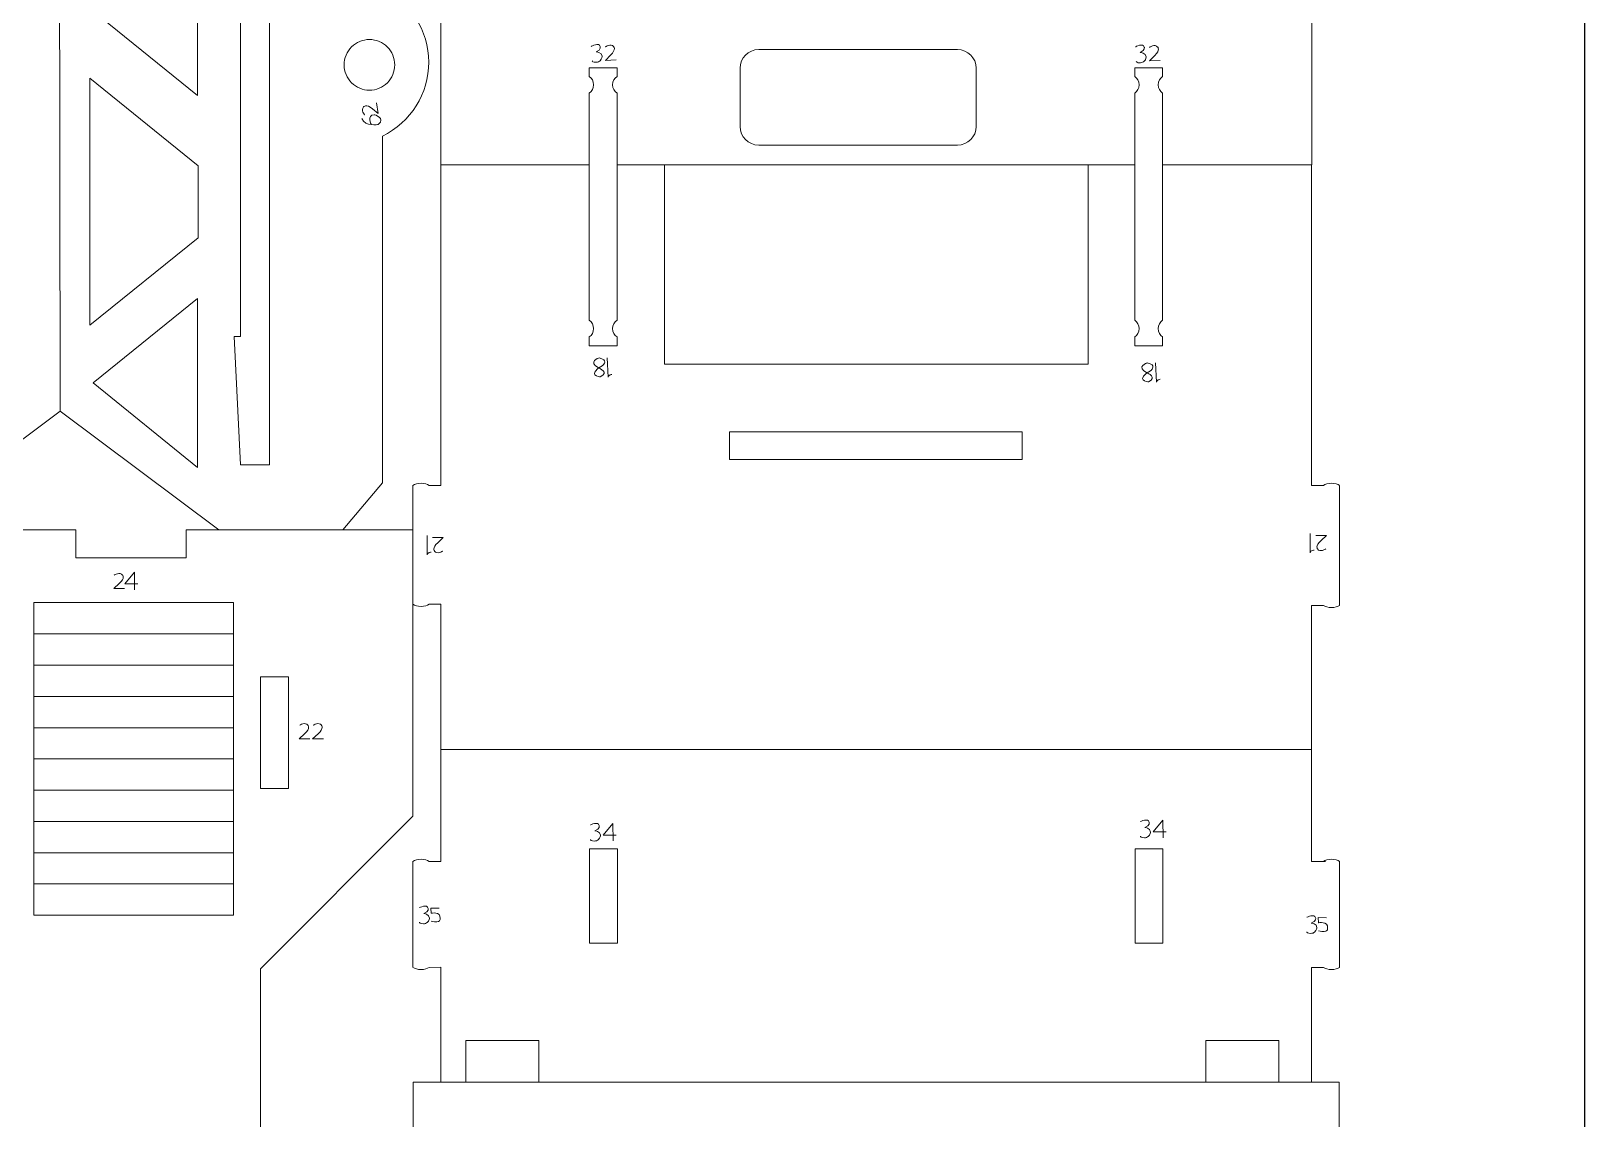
# Model space of a CAD drawing. Header units: centimetres. Extents: x -25 to 25, y -32.5 to 32.5.
# Drawn here: x 8.26 to 25, y -15.65 to -3.94 of the extents above; entities that cross this region are included whole.
import ezdxf

# ---------------------------------------------------------------- set-up
doc = ezdxf.new("R2010")
doc.units = ezdxf.units.CM
doc.header["$MEASUREMENT"] = 0
doc.layers.add('Capa 1', color=7, linetype='Continuous')

msp = doc.modelspace()

# ---------------------------------------------------------------- linework, layer by layer
at = {"layer": 'Capa 1', "color": 254}
msp.add_lwpolyline([(-25, -32.5), (25, -32.5), (25, 32.5), (-25, 32.5), (-25, -32.5)], close=True, dxfattribs=at)
at = {"layer": 'Capa 1', "color": 250, "lineweight": 20}
for points, knots in [([(8.57576, -8.03201), (8.57576, -8.03201), (6.86576, -9.30915), (6.86576, -9.30915), (6.86576, -9.30915), (6.86576, -9.30915), (5.52988, -9.30915), (5.52988, -9.30915), (5.52988, -9.30915), (5.52988, -9.30915), (5.10465, -8.80349), (5.10465, -8.80349), (5.10465, -8.80349), (5.10465, -8.80349), (5.10465, -5.0696), (5.10465, -5.0696), (5.10465, -5.0696), (4.79889, -4.92232), (4.60492, -4.61257), (4.60584, -4.27324), (4.60584, -4.27324), (4.60677, -3.93389), (4.7981, -3.62735), (5.10465, -3.48177), (5.10465, -3.48177), (5.10465, -3.48177), (5.10465, 5.73715), (5.10465, 5.73715), (5.10465, 5.73715), (5.10465, 5.73715), (3.83049, 5.73715), (3.83049, 5.73715), (3.83049, 5.73715), (3.74758, 5.73719), (3.66851, 5.77203), (3.61251, 5.83317), (3.61251, 5.83317), (3.55653, 5.89436), (3.52877, 5.97577), (3.53604, 6.05836), (3.53604, 6.05836), (3.53604, 6.05836), (3.53604, 6.55398), (3.53604, 6.55398), (3.53604, 6.55398), (3.53604, 6.55398), (4.01915, 6.64479), (4.01915, 6.64479), (4.01915, 6.64479), (4.01915, 6.64479), (3.5252, 9.27346), (3.5252, 9.27346), (3.5252, 9.27346), (3.5252, 9.27346), (3.5252, 13.61561), (3.5252, 13.61561), (3.5252, 13.61561), (3.51887, 13.7054), (3.54882, 13.79393), (3.60829, 13.86149), (3.60829, 13.86149), (3.66775, 13.92903), (3.75134, 13.9699), (3.8412, 13.97497), (3.8412, 13.97497), (3.8412, 13.97497), (6.84714, 13.97497), (6.84714, 13.97497), (6.84714, 13.97497), (6.84714, 13.97497), (8.60511, 12.7246), (8.60511, 12.7246)], [0, 0, 0, 0, 0.05263158, 0.05263158, 0.05263158, 0.05263158, 0.10526316, 0.10526316, 0.10526316, 0.10526316, 0.15789474, 0.15789474, 0.15789474, 0.15789474, 0.21052632, 0.21052632, 0.21052632, 0.21052632, 0.26315789, 0.26315789, 0.26315789, 0.26315789, 0.31578947, 0.31578947, 0.31578947, 0.31578947, 0.36842105, 0.36842105, 0.36842105, 0.36842105, 0.42105263, 0.42105263, 0.42105263, 0.42105263, 0.47368421, 0.47368421, 0.47368421, 0.47368421, 0.52631579, 0.52631579, 0.52631579, 0.52631579, 0.57894737, 0.57894737, 0.57894737, 0.57894737, 0.63157895, 0.63157895, 0.63157895, 0.63157895, 0.68421053, 0.68421053, 0.68421053, 0.68421053, 0.73684211, 0.73684211, 0.73684211, 0.73684211, 0.78947368, 0.78947368, 0.78947368, 0.78947368, 0.84210526, 0.84210526, 0.84210526, 0.84210526, 0.89473684, 0.89473684, 0.89473684, 0.89473684, 1, 1, 1, 1]), ([(13.32103, 5.73715), (13.40394, 5.73719), (13.48301, 5.77203), (13.53901, 5.83317), (13.53901, 5.83317), (13.59499, 5.89436), (13.62275, 5.97577), (13.61548, 6.05836), (13.61548, 6.05836), (13.61548, 6.05836), (13.61548, 6.55398), (13.61548, 6.55398), (13.61548, 6.55398), (13.61548, 6.55398), (13.13237, 6.64479), (13.13237, 6.64479), (13.13237, 6.64479), (13.13237, 6.64479), (13.62632, 9.27346), (13.62632, 9.27346), (13.62632, 9.27346), (13.62632, 9.27346), (13.62632, 13.61561), (13.62632, 13.61561), (13.62632, 13.61561), (13.63265, 13.7054), (13.6027, 13.79393), (13.54323, 13.86149), (13.54323, 13.86149), (13.48377, 13.92903), (13.40018, 13.9699), (13.31032, 13.97497), (13.31032, 13.97497), (13.31032, 13.97497), (10.30438, 13.97497), (10.30438, 13.97497), (10.30438, 13.97497), (10.30438, 13.97497), (8.54641, 12.7246), (8.54641, 12.7246), (8.54641, 12.7246), (8.54641, 12.7246), (8.57576, -8.03201), (8.57576, -8.03201), (8.57576, -8.03201), (8.57576, -8.03201), (10.28576, -9.30915), (10.28576, -9.30915), (10.28576, -9.30915), (10.28576, -9.30915), (11.62164, -9.30915), (11.62164, -9.30915), (11.62164, -9.30915), (11.62164, -9.30915), (12.04687, -8.80349), (12.04687, -8.80349), (12.04687, -8.80349), (12.04687, -8.80349), (12.04687, -5.0696), (12.04687, -5.0696), (12.04687, -5.0696), (12.35263, -4.92232), (12.5466, -4.61257), (12.54568, -4.27324), (12.54568, -4.27324), (12.54475, -3.93389), (12.35342, -3.62735), (12.04687, -3.48177), (12.04687, -3.48177), (12.04687, -3.48177), (12.04687, 5.73715), (12.04687, 5.73715), (12.04687, 5.73715), (12.04687, 5.73715), (13.32103, 5.73715), (13.32103, 5.73715)], [0, 0, 0, 0, 0.05, 0.05, 0.05, 0.05, 0.1, 0.1, 0.1, 0.1, 0.15, 0.15, 0.15, 0.15, 0.2, 0.2, 0.2, 0.2, 0.25, 0.25, 0.25, 0.25, 0.3, 0.3, 0.3, 0.3, 0.35, 0.35, 0.35, 0.35, 0.4, 0.4, 0.4, 0.4, 0.45, 0.45, 0.45, 0.45, 0.5, 0.5, 0.5, 0.5, 0.55, 0.55, 0.55, 0.55, 0.6, 0.6, 0.6, 0.6, 0.65, 0.65, 0.65, 0.65, 0.7, 0.7, 0.7, 0.7, 0.75, 0.75, 0.75, 0.75, 0.8, 0.8, 0.8, 0.8, 0.85, 0.85, 0.85, 0.85, 0.9, 0.9, 0.9, 0.9, 1, 1, 1, 1]), ([(10.82955, -8.60926), (10.82955, -8.60926), (10.51819, -8.60926), (10.51819, -8.60926), (10.51819, -8.60926), (10.51819, -8.60926), (10.44899, -7.22588), (10.44899, -7.22588), (10.44899, -7.22588), (10.44899, -7.22588), (10.51819, -7.22588), (10.51819, -7.22588), (10.51819, -7.22588), (10.51819, -7.22588), (10.51819, 1.54598), (10.51819, 1.54598), (10.51819, 1.54598), (10.51819, 1.54598), (10.43882, 2.29325), (10.43882, 2.29325), (10.43882, 2.29325), (10.43882, 2.29325), (10.51819, 3.19522), (10.51819, 3.19522), (10.51819, 3.19522), (10.51819, 3.19522), (10.51819, 13.39281), (10.51819, 13.39281), (10.51819, 13.39281), (10.51819, 13.39281), (10.82955, 13.39281), (10.82955, 13.39281), (10.82955, 13.39281), (10.82955, 13.39281), (10.82751, 3.16855), (10.82751, 3.16855), (10.82751, 3.16855), (10.82751, 3.16855), (10.90238, 2.29325), (10.90238, 2.29325), (10.90238, 2.29325), (10.90238, 2.29325), (10.82749, 1.53254), (10.82749, 1.53254), (10.82749, 1.53254), (10.82749, 1.53254), (10.82955, -8.60926), (10.82955, -8.60926)], [0, 0, 0, 0, 0.07692308, 0.07692308, 0.07692308, 0.07692308, 0.15384615, 0.15384615, 0.15384615, 0.15384615, 0.23076923, 0.23076923, 0.23076923, 0.23076923, 0.30769231, 0.30769231, 0.30769231, 0.30769231, 0.38461538, 0.38461538, 0.38461538, 0.38461538, 0.46153846, 0.46153846, 0.46153846, 0.46153846, 0.53846154, 0.53846154, 0.53846154, 0.53846154, 0.61538462, 0.61538462, 0.61538462, 0.61538462, 0.69230769, 0.69230769, 0.69230769, 0.69230769, 0.76923077, 0.76923077, 0.76923077, 0.76923077, 0.84615385, 0.84615385, 0.84615385, 0.84615385, 1, 1, 1, 1]), ([(10.05534, -4.63431), (10.05534, -4.63431), (8.93106, -3.72421), (8.93106, -3.72421), (8.93106, -3.72421), (8.93106, -3.72421), (10.05534, -2.81409), (10.05534, -2.81409), (10.05534, -2.81409), (10.05534, -2.81409), (10.05534, -4.63431), (10.05534, -4.63431)], [0, 0, 0, 0, 0.25, 0.25, 0.25, 0.25, 0.5, 0.5, 0.5, 0.5, 1, 1, 1, 1]), ([(12.88943, -3.84869), (12.88943, -3.84869), (12.67579, -3.84869), (12.67579, -3.84869), (12.67579, -3.84869), (12.67579, -3.84869), (12.67706, -5.38032), (12.67706, -5.38032)], [0, 0, 0, 0, 0.33333333, 0.33333333, 0.33333333, 0.33333333, 1, 1, 1, 1]), ([(22.05967, -5.38032), (22.05967, -5.38032), (22.05967, -3.84869), (22.05967, -3.84869), (22.05967, -3.84869), (22.05967, -3.84869), (21.78714, -3.84869), (21.78714, -3.84869)], [0, 0, 0, 0, 0.33333333, 0.33333333, 0.33333333, 0.33333333, 1, 1, 1, 1]), ([(12.18026, -4.30313), (12.1803, -4.37541), (12.15165, -4.44477), (12.10056, -4.4959), (12.10056, -4.4959), (12.04951, -4.54704), (11.97987, -4.5758), (11.90759, -4.57584), (11.90759, -4.57584), (11.8353, -4.57589), (11.76595, -4.54721), (11.71482, -4.49615), (11.71482, -4.49615), (11.66368, -4.44506), (11.63491, -4.37541), (11.63486, -4.30313), (11.63486, -4.30313), (11.63482, -4.23086), (11.66346, -4.1615), (11.71456, -4.11037), (11.71456, -4.11037), (11.76565, -4.05924), (11.8353, -4.03047), (11.90759, -4.03043), (11.90759, -4.03043), (11.97987, -4.03039), (12.04918, -4.05907), (12.1003, -4.11012), (12.1003, -4.11012), (12.15149, -4.16121), (12.18022, -4.23086), (12.18026, -4.30313)], [0, 0, 0, 0, 0.11111111, 0.11111111, 0.11111111, 0.11111111, 0.22222222, 0.22222222, 0.22222222, 0.22222222, 0.33333333, 0.33333333, 0.33333333, 0.33333333, 0.44444444, 0.44444444, 0.44444444, 0.44444444, 0.55555556, 0.55555556, 0.55555556, 0.55555556, 0.66666667, 0.66666667, 0.66666667, 0.66666667, 0.77777778, 0.77777778, 0.77777778, 0.77777778, 1, 1, 1, 1]), ([(18.44287, -4.96606), (18.44287, -4.96606), (18.44287, -4.33905), (18.44287, -4.33905), (18.44287, -4.33905), (18.44245, -4.22841), (18.35304, -4.13887), (18.24239, -4.13862), (18.24239, -4.13862), (18.24239, -4.13862), (16.10034, -4.13862), (16.10034, -4.13862), (16.10034, -4.13862), (15.9897, -4.139), (15.90012, -4.22841), (15.89987, -4.33905), (15.89987, -4.33905), (15.89987, -4.33905), (15.89987, -4.96606), (15.89987, -4.96606), (15.89987, -4.96606), (15.90029, -5.0767), (15.9897, -5.16624), (16.10034, -5.16649), (16.10034, -5.16649), (16.10034, -5.16649), (18.24239, -5.16649), (18.24239, -5.16649), (18.24239, -5.16649), (18.35304, -5.16611), (18.44261, -5.0767), (18.44287, -4.96606)], [0, 0, 0, 0, 0.11111111, 0.11111111, 0.11111111, 0.11111111, 0.22222222, 0.22222222, 0.22222222, 0.22222222, 0.33333333, 0.33333333, 0.33333333, 0.33333333, 0.44444444, 0.44444444, 0.44444444, 0.44444444, 0.55555556, 0.55555556, 0.55555556, 0.55555556, 0.66666667, 0.66666667, 0.66666667, 0.66666667, 0.77777778, 0.77777778, 0.77777778, 0.77777778, 1, 1, 1, 1]), ([(14.57489, -4.42795), (14.57489, -4.42795), (14.575, -4.3336), (14.575, -4.3336), (14.575, -4.3336), (14.575, -4.3336), (14.27481, -4.3336), (14.27481, -4.3336), (14.27481, -4.3336), (14.27481, -4.3336), (14.27481, -4.42797), (14.27481, -4.42797)], [0, 0, 0, 0, 0.25, 0.25, 0.25, 0.25, 0.5, 0.5, 0.5, 0.5, 1, 1, 1, 1]), ([(20.45105, -4.42795), (20.45105, -4.42795), (20.45116, -4.3336), (20.45116, -4.3336), (20.45116, -4.3336), (20.45116, -4.3336), (20.15097, -4.3336), (20.15097, -4.3336), (20.15097, -4.3336), (20.15097, -4.3336), (20.15097, -4.42797), (20.15097, -4.42797)], [0, 0, 0, 0, 0.25, 0.25, 0.25, 0.25, 0.5, 0.5, 0.5, 0.5, 1, 1, 1, 1]), ([(8.89751, -7.10615), (8.89751, -7.10615), (8.89751, -4.44544), (8.89751, -4.44544), (8.89751, -4.44544), (8.89751, -4.44544), (10.06128, -5.38817), (10.06128, -5.38817), (10.06128, -5.38817), (10.06128, -5.38817), (10.06128, -6.16343), (10.06128, -6.16343), (10.06128, -6.16343), (10.06128, -6.16343), (8.89751, -7.10615), (8.89751, -7.10615)], [0, 0, 0, 0, 0.2, 0.2, 0.2, 0.2, 0.4, 0.4, 0.4, 0.4, 0.6, 0.6, 0.6, 0.6, 1, 1, 1, 1]), ([(14.27481, -4.60772), (14.30339, -4.58873), (14.32233, -4.55558), (14.32233, -4.51784), (14.32233, -4.51784), (14.32233, -4.48011), (14.30339, -4.44694), (14.27481, -4.42797)], [0, 0, 0, 0, 0.33333333, 0.33333333, 0.33333333, 0.33333333, 1, 1, 1, 1]), ([(14.57489, -4.60772), (14.54631, -4.58873), (14.52737, -4.55558), (14.52737, -4.51784), (14.52737, -4.51784), (14.52737, -4.48011), (14.54631, -4.44694), (14.57489, -4.42797)], [0, 0, 0, 0, 0.33333333, 0.33333333, 0.33333333, 0.33333333, 1, 1, 1, 1]), ([(20.15097, -4.60772), (20.17955, -4.58873), (20.19849, -4.55558), (20.19849, -4.51784), (20.19849, -4.51784), (20.19849, -4.48011), (20.17955, -4.44694), (20.15097, -4.42797)], [0, 0, 0, 0, 0.33333333, 0.33333333, 0.33333333, 0.33333333, 1, 1, 1, 1]), ([(20.45105, -4.60772), (20.42247, -4.58873), (20.40353, -4.55558), (20.40353, -4.51784), (20.40353, -4.51784), (20.40353, -4.48011), (20.42247, -4.44694), (20.45105, -4.42797)], [0, 0, 0, 0, 0.33333333, 0.33333333, 0.33333333, 0.33333333, 1, 1, 1, 1]), ([(12.55029, -8.83104), (12.55029, -8.83104), (12.67706, -8.83104), (12.67706, -8.83104), (12.67706, -8.83104), (12.67706, -8.83104), (12.67706, -5.38032), (12.67706, -5.38032), (12.67706, -5.38032), (12.67706, -5.38032), (14.27481, -5.38032), (14.27481, -5.38032), (14.27481, -5.38032), (14.27481, -5.38032), (14.27481, -7.05241), (14.27481, -7.05241)], [0, 0, 0, 0, 0.2, 0.2, 0.2, 0.2, 0.4, 0.4, 0.4, 0.4, 0.6, 0.6, 0.6, 0.6, 1, 1, 1, 1]), ([(14.57487, -7.05241), (14.57487, -7.05241), (14.575, -5.38032), (14.575, -5.38032), (14.575, -5.38032), (14.575, -5.38032), (15.0852, -5.38032), (15.0852, -5.38032), (15.0852, -5.38032), (15.0852, -5.38032), (15.0852, -7.52522), (15.0852, -7.52522), (15.0852, -7.52522), (15.0852, -7.52522), (19.65002, -7.52522), (19.65002, -7.52522), (19.65002, -7.52522), (19.65002, -7.52522), (19.65002, -5.38032), (19.65002, -5.38032), (19.65002, -5.38032), (19.65002, -5.38032), (20.15101, -5.38032), (20.15101, -5.38032), (20.15101, -5.38032), (20.15101, -5.38032), (20.15097, -7.05241), (20.15097, -7.05241)], [0, 0, 0, 0, 0.125, 0.125, 0.125, 0.125, 0.25, 0.25, 0.25, 0.25, 0.375, 0.375, 0.375, 0.375, 0.5, 0.5, 0.5, 0.5, 0.625, 0.625, 0.625, 0.625, 0.75, 0.75, 0.75, 0.75, 1, 1, 1, 1]), ([(20.45103, -7.05241), (20.45103, -7.05241), (20.45116, -5.38032), (20.45116, -5.38032), (20.45116, -5.38032), (20.45116, -5.38032), (22.05645, -5.38032), (22.05645, -5.38032), (22.05645, -5.38032), (22.05645, -5.38032), (22.05645, -8.83104), (22.05645, -8.83104), (22.05645, -8.83104), (22.05645, -8.83104), (22.18309, -8.83104), (22.18309, -8.83104)], [0, 0, 0, 0, 0.2, 0.2, 0.2, 0.2, 0.4, 0.4, 0.4, 0.4, 0.6, 0.6, 0.6, 0.6, 1, 1, 1, 1]), ([(10.05534, -8.63695), (10.05534, -8.63695), (8.93106, -7.72683), (8.93106, -7.72683), (8.93106, -7.72683), (8.93106, -7.72683), (10.05534, -6.81669), (10.05534, -6.81669), (10.05534, -6.81669), (10.05534, -6.81669), (10.05534, -8.63695), (10.05534, -8.63695)], [0, 0, 0, 0, 0.25, 0.25, 0.25, 0.25, 0.5, 0.5, 0.5, 0.5, 1, 1, 1, 1]), ([(14.27481, -7.0524), (14.30339, -7.07139), (14.32233, -7.10454), (14.32233, -7.14228), (14.32233, -7.14228), (14.32233, -7.18001), (14.30339, -7.21318), (14.27481, -7.23215)], [0, 0, 0, 0, 0.33333333, 0.33333333, 0.33333333, 0.33333333, 1, 1, 1, 1]), ([(14.57489, -7.0524), (14.54631, -7.07139), (14.52737, -7.10454), (14.52737, -7.14228), (14.52737, -7.14228), (14.52737, -7.18001), (14.54631, -7.21318), (14.57489, -7.23215)], [0, 0, 0, 0, 0.33333333, 0.33333333, 0.33333333, 0.33333333, 1, 1, 1, 1]), ([(20.15097, -7.05242), (20.17955, -7.07141), (20.19849, -7.10456), (20.19849, -7.1423), (20.19849, -7.1423), (20.19849, -7.18003), (20.17955, -7.2132), (20.15097, -7.23217)], [0, 0, 0, 0, 0.33333333, 0.33333333, 0.33333333, 0.33333333, 1, 1, 1, 1]), ([(20.45105, -7.05242), (20.42247, -7.07141), (20.40353, -7.10456), (20.40353, -7.1423), (20.40353, -7.1423), (20.40353, -7.18003), (20.42247, -7.2132), (20.45105, -7.23217)], [0, 0, 0, 0, 0.33333333, 0.33333333, 0.33333333, 0.33333333, 1, 1, 1, 1]), ([(14.57489, -7.23217), (14.57489, -7.23217), (14.575, -7.32652), (14.575, -7.32652), (14.575, -7.32652), (14.575, -7.32652), (14.27481, -7.32652), (14.27481, -7.32652), (14.27481, -7.32652), (14.27481, -7.32652), (14.27481, -7.23215), (14.27481, -7.23215)], [0, 0, 0, 0, 0.25, 0.25, 0.25, 0.25, 0.5, 0.5, 0.5, 0.5, 1, 1, 1, 1]), ([(20.45105, -7.23219), (20.45105, -7.23219), (20.45116, -7.32654), (20.45116, -7.32654), (20.45116, -7.32654), (20.45116, -7.32654), (20.15097, -7.32654), (20.15097, -7.32654), (20.15097, -7.32654), (20.15097, -7.32654), (20.15097, -7.23217), (20.15097, -7.23217)], [0, 0, 0, 0, 0.25, 0.25, 0.25, 0.25, 0.5, 0.5, 0.5, 0.5, 1, 1, 1, 1]), ([(18.93787, -8.55263), (18.93787, -8.55263), (15.78692, -8.55276), (15.78692, -8.55276), (15.78692, -8.55276), (15.78692, -8.55276), (15.78705, -8.25253), (15.78705, -8.25253), (15.78705, -8.25253), (15.78705, -8.25253), (18.93791, -8.25249), (18.93791, -8.25249), (18.93791, -8.25249), (18.93791, -8.25249), (18.93787, -8.55263), (18.93787, -8.55263)], [0, 0, 0, 0, 0.2, 0.2, 0.2, 0.2, 0.4, 0.4, 0.4, 0.4, 0.6, 0.6, 0.6, 0.6, 1, 1, 1, 1]), ([(12.55028, -8.83104), (12.53197, -8.81677), (12.49996, -8.80732), (12.46354, -8.80732), (12.46354, -8.80732), (12.42712, -8.80732), (12.3951, -8.81677), (12.37679, -8.83104)], [0, 0, 0, 0, 0.33333333, 0.33333333, 0.33333333, 0.33333333, 1, 1, 1, 1]), ([(22.35659, -8.83104), (22.33828, -8.81677), (22.30627, -8.80732), (22.26985, -8.80732), (22.26985, -8.80732), (22.23343, -8.80732), (22.20141, -8.81677), (22.1831, -8.83104)], [0, 0, 0, 0, 0.33333333, 0.33333333, 0.33333333, 0.33333333, 1, 1, 1, 1]), ([(5.1727, -12.90463), (5.1727, -12.90463), (5.1727, -13.03135), (5.1727, -13.03135), (5.1727, -13.03135), (5.1727, -13.03135), (3.82445, -13.03135), (3.82445, -13.03135), (3.82445, -13.03135), (3.82445, -13.03135), (3.82445, -16.30794), (3.82445, -16.30794), (3.82445, -16.30794), (9.60048, -16.30794), (7.43448, -16.30794), (10.73481, -16.30794), (10.73481, -16.30794), (10.73481, -16.30794), (10.73481, -14.03531), (10.73481, -14.03531), (10.73481, -14.03531), (10.73481, -14.03531), (12.37679, -12.38965), (12.37679, -12.38965), (12.37679, -12.38965), (12.37679, -12.38965), (12.37679, -9.3096), (12.37679, -9.3096), (12.37679, -9.3096), (12.37679, -9.3096), (11.62163, -9.30914), (11.62163, -9.30914)], [0, 0, 0, 0, 0.11111111, 0.11111111, 0.11111111, 0.11111111, 0.22222222, 0.22222222, 0.22222222, 0.22222222, 0.33333333, 0.33333333, 0.33333333, 0.33333333, 0.44444444, 0.44444444, 0.44444444, 0.44444444, 0.55555556, 0.55555556, 0.55555556, 0.55555556, 0.66666667, 0.66666667, 0.66666667, 0.66666667, 0.77777778, 0.77777778, 0.77777778, 0.77777778, 1, 1, 1, 1]), ([(10.28574, -9.30914), (10.28574, -9.30914), (9.93267, -9.3096), (9.93267, -9.3096), (9.93267, -9.3096), (9.93267, -9.3096), (9.93267, -9.60978), (9.93267, -9.60978), (9.93267, -9.60978), (9.93267, -9.60978), (8.74641, -9.60978), (8.74641, -9.60978), (8.74641, -9.60978), (8.74641, -9.60978), (8.74641, -9.3096), (8.74641, -9.3096), (8.74641, -9.3096), (8.74641, -9.3096), (7.69605, -9.3096), (7.69605, -9.3096), (7.69605, -9.3096), (7.69605, -9.3096), (7.69605, -11.17429), (7.69605, -11.17429), (7.69605, -11.17429), (7.69605, -11.17429), (7.99624, -11.17429), (7.99624, -11.17429), (7.99624, -11.17429), (7.99624, -11.17429), (7.99624, -12.45284), (7.99624, -12.45284), (7.99624, -12.45284), (7.99624, -12.45284), (7.69605, -12.45284), (7.69605, -12.45284), (7.69605, -12.45284), (7.69605, -12.45284), (7.69605, -13.03135), (7.69605, -13.03135), (7.69605, -13.03135), (7.69605, -13.03135), (6.47504, -13.03135), (6.47504, -13.03135), (6.47504, -13.03135), (6.47504, -13.03135), (6.47504, -12.90463), (6.47504, -12.90463)], [0, 0, 0, 0, 0.07692308, 0.07692308, 0.07692308, 0.07692308, 0.15384615, 0.15384615, 0.15384615, 0.15384615, 0.23076923, 0.23076923, 0.23076923, 0.23076923, 0.30769231, 0.30769231, 0.30769231, 0.30769231, 0.38461538, 0.38461538, 0.38461538, 0.38461538, 0.46153846, 0.46153846, 0.46153846, 0.46153846, 0.53846154, 0.53846154, 0.53846154, 0.53846154, 0.61538462, 0.61538462, 0.61538462, 0.61538462, 0.69230769, 0.69230769, 0.69230769, 0.69230769, 0.76923077, 0.76923077, 0.76923077, 0.76923077, 0.84615385, 0.84615385, 0.84615385, 0.84615385, 1, 1, 1, 1]), ([(12.55028, -10.1096), (12.53197, -10.12387), (12.49996, -10.13332), (12.46354, -10.13332), (12.46354, -10.13332), (12.42712, -10.13332), (12.3951, -10.12387), (12.37679, -10.1096)], [0, 0, 0, 0, 0.33333333, 0.33333333, 0.33333333, 0.33333333, 1, 1, 1, 1]), ([(22.18309, -10.12158), (22.18309, -10.12158), (22.05645, -10.12158), (22.05645, -10.12158), (22.05645, -10.12158), (22.05645, -10.12158), (22.05645, -11.6741), (22.05645, -11.6741), (22.05645, -11.6741), (22.05645, -11.6741), (12.67706, -11.6741), (12.67706, -11.6741), (12.67706, -11.6741), (12.67706, -11.6741), (12.67706, -10.1096), (12.67706, -10.1096), (12.67706, -10.1096), (12.67706, -10.1096), (12.55029, -10.1096), (12.55029, -10.1096)], [0, 0, 0, 0, 0.16666667, 0.16666667, 0.16666667, 0.16666667, 0.33333333, 0.33333333, 0.33333333, 0.33333333, 0.5, 0.5, 0.5, 0.5, 0.66666667, 0.66666667, 0.66666667, 0.66666667, 1, 1, 1, 1]), ([(22.35659, -10.12158), (22.33828, -10.13585), (22.30627, -10.1453), (22.26985, -10.1453), (22.26985, -10.1453), (22.23343, -10.1453), (22.20141, -10.13585), (22.1831, -10.12158)], [0, 0, 0, 0, 0.33333333, 0.33333333, 0.33333333, 0.33333333, 1, 1, 1, 1]), ([(11.03512, -10.8896), (11.03512, -10.8896), (10.73494, -10.8896), (10.73494, -10.8896), (10.73494, -10.8896), (10.73494, -10.8896), (10.73494, -12.0934), (10.73494, -12.0934), (10.73494, -12.0934), (10.73494, -12.0934), (11.03512, -12.0934), (11.03512, -12.0934), (11.03512, -12.0934), (11.03512, -12.0934), (11.03512, -10.8896), (11.03512, -10.8896)], [0, 0, 0, 0, 0.2, 0.2, 0.2, 0.2, 0.4, 0.4, 0.4, 0.4, 0.6, 0.6, 0.6, 0.6, 1, 1, 1, 1]), ([(12.55032, -12.87828), (12.55032, -12.87828), (12.67706, -12.87828), (12.67706, -12.87828), (12.67706, -12.87828), (12.67706, -12.87828), (12.67706, -11.6741), (12.67706, -11.6741)], [0, 0, 0, 0, 0.33333333, 0.33333333, 0.33333333, 0.33333333, 1, 1, 1, 1]), ([(22.05645, -11.6741), (22.05645, -11.6741), (22.05645, -12.87828), (22.05645, -12.87828), (22.05645, -12.87828), (22.05645, -12.87828), (22.20652, -12.87828), (22.20652, -12.87828)], [0, 0, 0, 0, 0.33333333, 0.33333333, 0.33333333, 0.33333333, 1, 1, 1, 1]), ([(12.55032, -12.87828), (12.53201, -12.86401), (12.5, -12.85456), (12.46358, -12.85456), (12.46358, -12.85456), (12.42716, -12.85456), (12.39514, -12.86401), (12.37683, -12.87828)], [0, 0, 0, 0, 0.33333333, 0.33333333, 0.33333333, 0.33333333, 1, 1, 1, 1]), ([(14.27852, -13.75614), (14.27852, -13.75614), (14.27852, -12.74108), (14.27852, -12.74108), (14.27852, -12.74108), (14.27852, -12.74108), (14.57875, -12.74108), (14.57875, -12.74108), (14.57875, -12.74108), (14.57875, -12.74108), (14.57875, -13.75614), (14.57875, -13.75614), (14.57875, -13.75614), (14.57875, -13.75614), (14.27852, -13.75614), (14.27852, -13.75614)], [0, 0, 0, 0, 0.2, 0.2, 0.2, 0.2, 0.4, 0.4, 0.4, 0.4, 0.6, 0.6, 0.6, 0.6, 1, 1, 1, 1]), ([(20.15473, -13.75614), (20.15473, -13.75614), (20.15473, -12.74108), (20.15473, -12.74108), (20.15473, -12.74108), (20.15473, -12.74108), (20.45491, -12.74108), (20.45491, -12.74108), (20.45491, -12.74108), (20.45491, -12.74108), (20.45491, -13.75614), (20.45491, -13.75614), (20.45491, -13.75614), (20.45491, -13.75614), (20.15473, -13.75614), (20.15473, -13.75614)], [0, 0, 0, 0, 0.2, 0.2, 0.2, 0.2, 0.4, 0.4, 0.4, 0.4, 0.6, 0.6, 0.6, 0.6, 1, 1, 1, 1]), ([(22.35659, -12.87828), (22.33828, -12.86401), (22.30627, -12.85456), (22.26985, -12.85456), (22.26985, -12.85456), (22.23343, -12.85456), (22.20141, -12.86401), (22.1831, -12.87828)], [0, 0, 0, 0, 0.33333333, 0.33333333, 0.33333333, 0.33333333, 1, 1, 1, 1]), ([(12.55032, -14.01817), (12.53201, -14.03244), (12.5, -14.04189), (12.46358, -14.04189), (12.46358, -14.04189), (12.42716, -14.04189), (12.39514, -14.03244), (12.37683, -14.01817)], [0, 0, 0, 0, 0.33333333, 0.33333333, 0.33333333, 0.33333333, 1, 1, 1, 1]), ([(12.67706, -15.25363), (12.67706, -15.25363), (12.67706, -14.01432), (12.67706, -14.01432), (12.67706, -14.01432), (12.67706, -14.01432), (12.55032, -14.01817), (12.55032, -14.01817)], [0, 0, 0, 0, 0.33333333, 0.33333333, 0.33333333, 0.33333333, 1, 1, 1, 1]), ([(22.1831, -14.01817), (22.1831, -14.01817), (22.05641, -14.01817), (22.05641, -14.01817), (22.05641, -14.01817), (22.05641, -14.01817), (22.05641, -15.25363), (22.05641, -15.25363)], [0, 0, 0, 0, 0.33333333, 0.33333333, 0.33333333, 0.33333333, 1, 1, 1, 1]), ([(22.35659, -14.01817), (22.33828, -14.03244), (22.30627, -14.04189), (22.26985, -14.04189), (22.26985, -14.04189), (22.23343, -14.04189), (22.20141, -14.03244), (22.1831, -14.01817)], [0, 0, 0, 0, 0.33333333, 0.33333333, 0.33333333, 0.33333333, 1, 1, 1, 1]), ([(13.73319, -15.25363), (13.73319, -15.25363), (13.73319, -14.80516), (13.73319, -14.80516), (13.73319, -14.80516), (13.73319, -14.80516), (12.94767, -14.80516), (12.94767, -14.80516), (12.94767, -14.80516), (12.94767, -14.80516), (12.94767, -15.25363), (12.94767, -15.25363)], [0, 0, 0, 0, 0.25, 0.25, 0.25, 0.25, 0.5, 0.5, 0.5, 0.5, 1, 1, 1, 1]), ([(21.70316, -15.25363), (21.70316, -15.25363), (21.70316, -14.80516), (21.70316, -14.80516), (21.70316, -14.80516), (21.70316, -14.80516), (20.91764, -14.80516), (20.91764, -14.80516), (20.91764, -14.80516), (20.91764, -14.80516), (20.91764, -15.25363), (20.91764, -15.25363)], [0, 0, 0, 0, 0.25, 0.25, 0.25, 0.25, 0.5, 0.5, 0.5, 0.5, 1, 1, 1, 1]), ([(12.3803, -15.25363), (12.3803, -15.25363), (22.35307, -15.25363), (22.35307, -15.25363), (22.35307, -15.25363), (22.35307, -15.25363), (22.35307, -17.43149), (22.35307, -17.43149), (22.35307, -17.43149), (22.35307, -17.43149), (22.05289, -17.43149), (22.05289, -17.43149), (22.05289, -17.43149), (22.05289, -17.43149), (22.05289, -19.42998), (22.05289, -19.42998), (22.05289, -19.42998), (22.05289, -19.42998), (22.35307, -19.42998), (22.35307, -19.42998), (22.35307, -19.42998), (22.35307, -19.42998), (22.35307, -20.37388), (22.35307, -20.37388), (22.35307, -20.37388), (22.35307, -20.37388), (22.05289, -20.37388), (22.05289, -20.37388), (22.05289, -20.37388), (22.05289, -20.37388), (22.05289, -22.37238), (22.05289, -22.37238), (22.05289, -22.37238), (22.05289, -22.37238), (22.35307, -22.37238), (22.35307, -22.37238), (22.35307, -22.37238), (22.35307, -22.37238), (22.35307, -23.81489), (22.35307, -23.81489), (22.35307, -23.81489), (22.35307, -23.81489), (20.83958, -23.81489), (20.83958, -23.81489), (20.83958, -23.81489), (20.83958, -23.81489), (20.83958, -25.59536), (20.83958, -25.59536), (20.83958, -25.59536), (20.83958, -25.59536), (22.35307, -25.59536), (22.35307, -25.59536), (22.35307, -25.59536), (22.35307, -25.59536), (22.35307, -26.9444), (22.35307, -26.9444), (22.35307, -26.9444), (22.35307, -26.9444), (22.05289, -26.9444), (22.05289, -26.9444), (22.05289, -26.9444), (22.05289, -26.9444), (22.05289, -28.2467), (22.05289, -28.2467), (22.05289, -28.2467), (22.05289, -28.2467), (22.35307, -28.2467), (22.35307, -28.2467), (22.35307, -28.2467), (22.35307, -28.2467), (22.35307, -29.46771), (22.35307, -29.46771), (22.35307, -29.46771), (22.35307, -29.46771), (18.9429, -29.46771), (18.9429, -29.46771), (18.9429, -29.46771), (18.9429, -29.46771), (18.9429, -29.7679), (18.9429, -29.7679), (18.9429, -29.7679), (18.9429, -29.7679), (15.79203, -29.7679), (15.79203, -29.7679), (15.79203, -29.7679), (15.79203, -29.7679), (15.79203, -29.46771), (15.79203, -29.46771), (15.79203, -29.46771), (15.79203, -29.46771), (12.3803, -29.46771), (12.3803, -29.46771), (12.3803, -29.46771), (12.3803, -29.46771), (12.3803, -28.2467), (12.3803, -28.2467), (12.3803, -28.2467), (12.3803, -28.2467), (12.68049, -28.2467), (12.68049, -28.2467), (12.68049, -28.2467), (12.68049, -28.2467), (12.68049, -26.9444), (12.68049, -26.9444), (12.68049, -26.9444), (12.68049, -26.9444), (12.3803, -26.9444), (12.3803, -26.9444), (12.3803, -26.9444), (12.3803, -26.9444), (12.3803, -25.59536), (12.3803, -25.59536), (12.3803, -25.59536), (12.3803, -25.59536), (13.89539, -25.59536), (13.89539, -25.59536), (13.89539, -25.59536), (13.89539, -25.59536), (13.89539, -23.81489), (13.89539, -23.81489), (13.89539, -23.81489), (13.89539, -23.81489), (12.3803, -23.81489), (12.3803, -23.81489), (12.3803, -23.81489), (12.3803, -23.81489), (12.3803, -22.37238), (12.3803, -22.37238), (12.3803, -22.37238), (12.3803, -22.37238), (12.68049, -22.37238), (12.68049, -22.37238), (12.68049, -22.37238), (12.68049, -22.37238), (12.68049, -20.37388), (12.68049, -20.37388), (12.68049, -20.37388), (12.68049, -20.37388), (12.3803, -20.37388), (12.3803, -20.37388), (12.3803, -20.37388), (12.3803, -20.37388), (12.3803, -19.42998), (12.3803, -19.42998), (12.3803, -19.42998), (12.3803, -19.42998), (12.68045, -19.42998), (12.68045, -19.42998), (12.68045, -19.42998), (12.68045, -19.42998), (12.68045, -17.43149), (12.68045, -17.43149), (12.68045, -17.43149), (12.68045, -17.43149), (12.3803, -17.43149), (12.3803, -17.43149), (12.3803, -17.43149), (12.3803, -17.43149), (12.3803, -15.25363), (12.3803, -15.25363)], [0, 0, 0, 0, 0.02439024, 0.02439024, 0.02439024, 0.02439024, 0.04878049, 0.04878049, 0.04878049, 0.04878049, 0.07317073, 0.07317073, 0.07317073, 0.07317073, 0.09756098, 0.09756098, 0.09756098, 0.09756098, 0.12195122, 0.12195122, 0.12195122, 0.12195122, 0.14634146, 0.14634146, 0.14634146, 0.14634146, 0.17073171, 0.17073171, 0.17073171, 0.17073171, 0.19512195, 0.19512195, 0.19512195, 0.19512195, 0.2195122, 0.2195122, 0.2195122, 0.2195122, 0.24390244, 0.24390244, 0.24390244, 0.24390244, 0.26829268, 0.26829268, 0.26829268, 0.26829268, 0.29268293, 0.29268293, 0.29268293, 0.29268293, 0.31707317, 0.31707317, 0.31707317, 0.31707317, 0.34146341, 0.34146341, 0.34146341, 0.34146341, 0.36585366, 0.36585366, 0.36585366, 0.36585366, 0.3902439, 0.3902439, 0.3902439, 0.3902439, 0.41463415, 0.41463415, 0.41463415, 0.41463415, 0.43902439, 0.43902439, 0.43902439, 0.43902439, 0.46341463, 0.46341463, 0.46341463, 0.46341463, 0.48780488, 0.48780488, 0.48780488, 0.48780488, 0.51219512, 0.51219512, 0.51219512, 0.51219512, 0.53658537, 0.53658537, 0.53658537, 0.53658537, 0.56097561, 0.56097561, 0.56097561, 0.56097561, 0.58536585, 0.58536585, 0.58536585, 0.58536585, 0.6097561, 0.6097561, 0.6097561, 0.6097561, 0.63414634, 0.63414634, 0.63414634, 0.63414634, 0.65853659, 0.65853659, 0.65853659, 0.65853659, 0.68292683, 0.68292683, 0.68292683, 0.68292683, 0.70731707, 0.70731707, 0.70731707, 0.70731707, 0.73170732, 0.73170732, 0.73170732, 0.73170732, 0.75609756, 0.75609756, 0.75609756, 0.75609756, 0.7804878, 0.7804878, 0.7804878, 0.7804878, 0.80487805, 0.80487805, 0.80487805, 0.80487805, 0.82926829, 0.82926829, 0.82926829, 0.82926829, 0.85365854, 0.85365854, 0.85365854, 0.85365854, 0.87804878, 0.87804878, 0.87804878, 0.87804878, 0.90243902, 0.90243902, 0.90243902, 0.90243902, 0.92682927, 0.92682927, 0.92682927, 0.92682927, 0.95121951, 0.95121951, 0.95121951, 0.95121951, 1, 1, 1, 1])]:
    msp.add_open_spline(points, degree=3, knots=knots, dxfattribs=at)
at = {"layer": 'Capa 1', "color": 240, "lineweight": 20}
for points, knots in [([(14.30695, -4.26088), (14.30695, -4.26088), (14.31528, -4.27889), (14.35119, -4.27553), (14.35119, -4.27553), (14.36983, -4.27379), (14.3828, -4.26631), (14.39205, -4.25809), (14.39205, -4.25809), (14.41458, -4.238), (14.41406, -4.20894), (14.41406, -4.20894), (14.41406, -4.20894), (14.41034, -4.16738), (14.34874, -4.16302), (14.34874, -4.16302), (14.34874, -4.16302), (14.40726, -4.13718), (14.39298, -4.10585), (14.39298, -4.10585), (14.39298, -4.10585), (14.38139, -4.05702), (14.29753, -4.10413), (14.29753, -4.10413)], [0, 0, 0, 0, 0.14285714, 0.14285714, 0.14285714, 0.14285714, 0.28571429, 0.28571429, 0.28571429, 0.28571429, 0.42857143, 0.42857143, 0.42857143, 0.42857143, 0.57142857, 0.57142857, 0.57142857, 0.57142857, 0.71428571, 0.71428571, 0.71428571, 0.71428571, 1, 1, 1, 1]), ([(14.4485, -4.11071), (14.4485, -4.11071), (14.50777, -4.06627), (14.53733, -4.10538), (14.53733, -4.10538), (14.53733, -4.10538), (14.57004, -4.13436), (14.50574, -4.19768)], [0, 0, 0, 0, 0.33333333, 0.33333333, 0.33333333, 0.33333333, 1, 1, 1, 1]), ([(20.16732, -4.26679), (20.16732, -4.26679), (20.17565, -4.2848), (20.21156, -4.28144), (20.21156, -4.28144), (20.2302, -4.2797), (20.24317, -4.27222), (20.25242, -4.264), (20.25242, -4.264), (20.27495, -4.24391), (20.27443, -4.21485), (20.27443, -4.21485), (20.27443, -4.21485), (20.27071, -4.17329), (20.20911, -4.16893), (20.20911, -4.16893), (20.20911, -4.16893), (20.26763, -4.14309), (20.25335, -4.11176), (20.25335, -4.11176), (20.25335, -4.11176), (20.24176, -4.06293), (20.1579, -4.11004), (20.1579, -4.11004)], [0, 0, 0, 0, 0.14285714, 0.14285714, 0.14285714, 0.14285714, 0.28571429, 0.28571429, 0.28571429, 0.28571429, 0.42857143, 0.42857143, 0.42857143, 0.42857143, 0.57142857, 0.57142857, 0.57142857, 0.57142857, 0.71428571, 0.71428571, 0.71428571, 0.71428571, 1, 1, 1, 1]), ([(20.30887, -4.11662), (20.30887, -4.11662), (20.36814, -4.07218), (20.3977, -4.11129), (20.3977, -4.11129), (20.3977, -4.11129), (20.43041, -4.14027), (20.36611, -4.20359)], [0, 0, 0, 0, 0.33333333, 0.33333333, 0.33333333, 0.33333333, 1, 1, 1, 1]), ([(14.50574, -4.19768), (14.50574, -4.19768), (14.45102, -4.25544), (14.45102, -4.25544), (14.45102, -4.25544), (14.45102, -4.25544), (14.56614, -4.24852), (14.56614, -4.24852)], [0, 0, 0, 0, 0.33333333, 0.33333333, 0.33333333, 0.33333333, 1, 1, 1, 1]), ([(20.36611, -4.20359), (20.36611, -4.20359), (20.31139, -4.26135), (20.31139, -4.26135), (20.31139, -4.26135), (20.31139, -4.26135), (20.42651, -4.25443), (20.42651, -4.25443)], [0, 0, 0, 0, 0.33333333, 0.33333333, 0.33333333, 0.33333333, 1, 1, 1, 1]), ([(11.85819, -4.8424), (11.85819, -4.8424), (11.80867, -4.7873), (11.84501, -4.75439), (11.84501, -4.75439), (11.84501, -4.75439), (11.87098, -4.71923), (11.93974, -4.77768)], [0, 0, 0, 0, 0.33333333, 0.33333333, 0.33333333, 0.33333333, 1, 1, 1, 1]), ([(11.92716, -4.94419), (11.92716, -4.94419), (11.87167, -4.84751), (11.96008, -4.83927), (11.96008, -4.83927), (11.96008, -4.83927), (12.08869, -4.87581), (12.00224, -4.94463), (12.00224, -4.94463), (12.00224, -4.94463), (11.8595, -4.97101), (11.82605, -4.88107)], [0, 0, 0, 0, 0.25, 0.25, 0.25, 0.25, 0.5, 0.5, 0.5, 0.5, 1, 1, 1, 1]), ([(11.93974, -4.77768), (11.93974, -4.77768), (12.00213, -4.82706), (12.00213, -4.82706), (12.00213, -4.82706), (12.00213, -4.82706), (11.98504, -4.71302), (11.98504, -4.71302)], [0, 0, 0, 0, 0.33333333, 0.33333333, 0.33333333, 0.33333333, 1, 1, 1, 1]), ([(14.3819, -7.56721), (14.3819, -7.56721), (14.49647, -7.61475), (14.39176, -7.66099), (14.39176, -7.66099), (14.39176, -7.66099), (14.23414, -7.64838), (14.42427, -7.53519), (14.42427, -7.53519), (14.42427, -7.53519), (14.48482, -7.47643), (14.38037, -7.45845), (14.38037, -7.45845), (14.38037, -7.45845), (14.24886, -7.49698), (14.3819, -7.56721)], [0, 0, 0, 0, 0.2, 0.2, 0.2, 0.2, 0.4, 0.4, 0.4, 0.4, 0.6, 0.6, 0.6, 0.6, 1, 1, 1, 1]), ([(20.28755, -7.62032), (20.28755, -7.62032), (20.40212, -7.66786), (20.29741, -7.7141), (20.29741, -7.7141), (20.29741, -7.7141), (20.13979, -7.70149), (20.32992, -7.5883), (20.32992, -7.5883), (20.32992, -7.5883), (20.39047, -7.52954), (20.28602, -7.51156), (20.28602, -7.51156), (20.28602, -7.51156), (20.15451, -7.55009), (20.28755, -7.62032)], [0, 0, 0, 0, 0.2, 0.2, 0.2, 0.2, 0.4, 0.4, 0.4, 0.4, 0.6, 0.6, 0.6, 0.6, 1, 1, 1, 1]), ([(22.15741, -9.42428), (22.15741, -9.42428), (22.21549, -9.3699), (22.21549, -9.3699), (22.21549, -9.3699), (22.21549, -9.3699), (22.10017, -9.3699), (22.10017, -9.3699)], [0, 0, 0, 0, 0.33333333, 0.33333333, 0.33333333, 0.33333333, 1, 1, 1, 1]), ([(12.697, -9.53679), (12.697, -9.53679), (12.63517, -9.5776), (12.60801, -9.53679), (12.60801, -9.53679), (12.60801, -9.53679), (12.57709, -9.50589), (12.64508, -9.44655)], [0, 0, 0, 0, 0.33333333, 0.33333333, 0.33333333, 0.33333333, 1, 1, 1, 1]), ([(12.64508, -9.44655), (12.64508, -9.44655), (12.70316, -9.39217), (12.70316, -9.39217), (12.70316, -9.39217), (12.70316, -9.39217), (12.58784, -9.39217), (12.58784, -9.39217)], [0, 0, 0, 0, 0.33333333, 0.33333333, 0.33333333, 0.33333333, 1, 1, 1, 1]), ([(22.20933, -9.51452), (22.20933, -9.51452), (22.1475, -9.55533), (22.12034, -9.51452), (22.12034, -9.51452), (22.12034, -9.51452), (22.08942, -9.48362), (22.15741, -9.42428)], [0, 0, 0, 0, 0.33333333, 0.33333333, 0.33333333, 0.33333333, 1, 1, 1, 1]), ([(9.15976, -9.79571), (9.15976, -9.79571), (9.22159, -9.7549), (9.24875, -9.79571), (9.24875, -9.79571), (9.24875, -9.79571), (9.27967, -9.82661), (9.21168, -9.88595)], [0, 0, 0, 0, 0.33333333, 0.33333333, 0.33333333, 0.33333333, 1, 1, 1, 1]), ([(9.41198, -9.8886), (9.41198, -9.8886), (9.27232, -9.8886), (9.27232, -9.8886), (9.27232, -9.8886), (9.27232, -9.8886), (9.37737, -9.76499), (9.37737, -9.76499), (9.37737, -9.76499), (9.37737, -9.76499), (9.37858, -9.9529), (9.37858, -9.9529)], [0, 0, 0, 0, 0.25, 0.25, 0.25, 0.25, 0.5, 0.5, 0.5, 0.5, 1, 1, 1, 1]), ([(9.21168, -9.88595), (9.21168, -9.88595), (9.1536, -9.94033), (9.1536, -9.94033), (9.1536, -9.94033), (9.1536, -9.94033), (9.26892, -9.94033), (9.26892, -9.94033)], [0, 0, 0, 0, 0.33333333, 0.33333333, 0.33333333, 0.33333333, 1, 1, 1, 1]), ([(10.44508, -10.42851), (10.44508, -10.42851), (10.44508, -10.09202), (10.44508, -10.09202), (10.44508, -10.09202), (10.44508, -10.09202), (8.29097, -10.09202), (8.29097, -10.09202), (8.29097, -10.09202), (8.29097, -10.09202), (8.29097, -10.42851), (8.29097, -10.42851)], [0, 0, 0, 0, 0.25, 0.25, 0.25, 0.25, 0.5, 0.5, 0.5, 0.5, 1, 1, 1, 1]), ([(10.44508, -10.76505), (10.44508, -10.76505), (10.44508, -10.42851), (10.44508, -10.42851), (10.44508, -10.42851), (10.44508, -10.42851), (8.29097, -10.42851), (8.29097, -10.42851), (8.29097, -10.42851), (8.29097, -10.42851), (8.29097, -10.76505), (8.29097, -10.76505)], [0, 0, 0, 0, 0.25, 0.25, 0.25, 0.25, 0.5, 0.5, 0.5, 0.5, 1, 1, 1, 1]), ([(10.44508, -10.76505), (10.44508, -10.76505), (8.29097, -10.76505), (8.29097, -10.76505), (8.29097, -10.76505), (8.29097, -10.76505), (8.29097, -11.10154), (8.29097, -11.10154), (8.29097, -11.10154), (8.29097, -11.10154), (10.44508, -11.10154), (10.44508, -11.10154), (10.44508, -11.10154), (10.44508, -11.10154), (10.44508, -10.76505), (10.44508, -10.76505)], [0, 0, 0, 0, 0.2, 0.2, 0.2, 0.2, 0.4, 0.4, 0.4, 0.4, 0.6, 0.6, 0.6, 0.6, 1, 1, 1, 1]), ([(11.15631, -11.41271), (11.15631, -11.41271), (11.21814, -11.3719), (11.2453, -11.41271), (11.2453, -11.41271), (11.2453, -11.41271), (11.27622, -11.44361), (11.20823, -11.50295)], [0, 0, 0, 0, 0.33333333, 0.33333333, 0.33333333, 0.33333333, 1, 1, 1, 1]), ([(11.30214, -11.41271), (11.30214, -11.41271), (11.36397, -11.3719), (11.39113, -11.41271), (11.39113, -11.41271), (11.39113, -11.41271), (11.42205, -11.44361), (11.35406, -11.50295)], [0, 0, 0, 0, 0.33333333, 0.33333333, 0.33333333, 0.33333333, 1, 1, 1, 1]), ([(10.44508, -11.43808), (10.44508, -11.43808), (8.29097, -11.43808), (8.29097, -11.43808), (8.29097, -11.43808), (8.29097, -11.43808), (8.29097, -11.77457), (8.29097, -11.77457), (8.29097, -11.77457), (8.29097, -11.77457), (10.44508, -11.77457), (10.44508, -11.77457), (10.44508, -11.77457), (10.44508, -11.77457), (10.44508, -11.43808), (10.44508, -11.43808)], [0, 0, 0, 0, 0.2, 0.2, 0.2, 0.2, 0.4, 0.4, 0.4, 0.4, 0.6, 0.6, 0.6, 0.6, 1, 1, 1, 1]), ([(11.20823, -11.50295), (11.20823, -11.50295), (11.15015, -11.55733), (11.15015, -11.55733), (11.15015, -11.55733), (11.15015, -11.55733), (11.26547, -11.55733), (11.26547, -11.55733)], [0, 0, 0, 0, 0.33333333, 0.33333333, 0.33333333, 0.33333333, 1, 1, 1, 1]), ([(11.35406, -11.50295), (11.35406, -11.50295), (11.29598, -11.55733), (11.29598, -11.55733), (11.29598, -11.55733), (11.29598, -11.55733), (11.4113, -11.55733), (11.4113, -11.55733)], [0, 0, 0, 0, 0.33333333, 0.33333333, 0.33333333, 0.33333333, 1, 1, 1, 1]), ([(8.29097, -11.77457), (8.29097, -11.77457), (8.29097, -12.11111), (8.29097, -12.11111), (8.29097, -12.11111), (8.29097, -12.11111), (10.44508, -12.11111), (10.44508, -12.11111), (10.44508, -12.11111), (10.44508, -12.11111), (10.44508, -11.77457), (10.44508, -11.77457)], [0, 0, 0, 0, 0.25, 0.25, 0.25, 0.25, 0.5, 0.5, 0.5, 0.5, 1, 1, 1, 1]), ([(10.44508, -12.11111), (10.44508, -12.11111), (10.44508, -12.44765), (10.44508, -12.44765), (10.44508, -12.44765), (10.44508, -12.44765), (8.29097, -12.44765), (8.29097, -12.44765), (8.29097, -12.44765), (8.29097, -12.44765), (8.29097, -12.78414), (8.29097, -12.78414)], [0, 0, 0, 0, 0.25, 0.25, 0.25, 0.25, 0.5, 0.5, 0.5, 0.5, 1, 1, 1, 1]), ([(14.28747, -12.64206), (14.28747, -12.64206), (14.2947, -12.66054), (14.33075, -12.65934), (14.33075, -12.65934), (14.34946, -12.65872), (14.36286, -12.65203), (14.37258, -12.64438), (14.37258, -12.64438), (14.39628, -12.62568), (14.3975, -12.59664), (14.3975, -12.59664), (14.3975, -12.59664), (14.39628, -12.55493), (14.33506, -12.54689), (14.33506, -12.54689), (14.33506, -12.54689), (14.39502, -12.5246), (14.38265, -12.49247), (14.38265, -12.49247), (14.38265, -12.49247), (14.37401, -12.44304), (14.28747, -12.48503), (14.28747, -12.48503)], [0, 0, 0, 0, 0.14285714, 0.14285714, 0.14285714, 0.14285714, 0.28571429, 0.28571429, 0.28571429, 0.28571429, 0.42857143, 0.42857143, 0.42857143, 0.42857143, 0.57142857, 0.57142857, 0.57142857, 0.57142857, 0.71428571, 0.71428571, 0.71428571, 0.71428571, 1, 1, 1, 1]), ([(14.56481, -12.59355), (14.56481, -12.59355), (14.42515, -12.59355), (14.42515, -12.59355), (14.42515, -12.59355), (14.42515, -12.59355), (14.5302, -12.46994), (14.5302, -12.46994), (14.5302, -12.46994), (14.5302, -12.46994), (14.53141, -12.65785), (14.53141, -12.65785)], [0, 0, 0, 0, 0.25, 0.25, 0.25, 0.25, 0.5, 0.5, 0.5, 0.5, 1, 1, 1, 1]), ([(20.21176, -12.60648), (20.21176, -12.60648), (20.21899, -12.62496), (20.25504, -12.62376), (20.25504, -12.62376), (20.27375, -12.62314), (20.28715, -12.61645), (20.29687, -12.6088), (20.29687, -12.6088), (20.32057, -12.5901), (20.32179, -12.56106), (20.32179, -12.56106), (20.32179, -12.56106), (20.32057, -12.51935), (20.25935, -12.51131), (20.25935, -12.51131), (20.25935, -12.51131), (20.31931, -12.48902), (20.30694, -12.45689), (20.30694, -12.45689), (20.30694, -12.45689), (20.2983, -12.40746), (20.21176, -12.44945), (20.21176, -12.44945)], [0, 0, 0, 0, 0.14285714, 0.14285714, 0.14285714, 0.14285714, 0.28571429, 0.28571429, 0.28571429, 0.28571429, 0.42857143, 0.42857143, 0.42857143, 0.42857143, 0.57142857, 0.57142857, 0.57142857, 0.57142857, 0.71428571, 0.71428571, 0.71428571, 0.71428571, 1, 1, 1, 1]), ([(20.4891, -12.55797), (20.4891, -12.55797), (20.34944, -12.55797), (20.34944, -12.55797), (20.34944, -12.55797), (20.34944, -12.55797), (20.45449, -12.43436), (20.45449, -12.43436), (20.45449, -12.43436), (20.45449, -12.43436), (20.4557, -12.62227), (20.4557, -12.62227)], [0, 0, 0, 0, 0.25, 0.25, 0.25, 0.25, 0.5, 0.5, 0.5, 0.5, 1, 1, 1, 1]), ([(8.29097, -13.12064), (8.29097, -13.12064), (10.44508, -13.12064), (10.44508, -13.12064), (10.44508, -13.12064), (10.44508, -13.12064), (10.44508, -12.78414), (10.44508, -12.78414), (10.44508, -12.78414), (10.44508, -12.78414), (8.29097, -12.78414), (8.29097, -12.78414), (8.29097, -12.78414), (8.29097, -12.78414), (8.29097, -13.12064), (8.29097, -13.12064)], [0, 0, 0, 0, 0.2, 0.2, 0.2, 0.2, 0.4, 0.4, 0.4, 0.4, 0.6, 0.6, 0.6, 0.6, 1, 1, 1, 1]), ([(8.29097, -13.12064), (8.29097, -13.12064), (8.29097, -13.45718), (8.29097, -13.45718), (8.29097, -13.45718), (8.29097, -13.45718), (10.44508, -13.45718), (10.44508, -13.45718), (10.44508, -13.45718), (10.44508, -13.45718), (10.44508, -13.12064), (10.44508, -13.12064)], [0, 0, 0, 0, 0.25, 0.25, 0.25, 0.25, 0.5, 0.5, 0.5, 0.5, 1, 1, 1, 1]), ([(12.44517, -13.53249), (12.44517, -13.53249), (12.4524, -13.55097), (12.48845, -13.54977), (12.48845, -13.54977), (12.50716, -13.54915), (12.52056, -13.54246), (12.53028, -13.53481), (12.53028, -13.53481), (12.55398, -13.51611), (12.5552, -13.48707), (12.5552, -13.48707), (12.5552, -13.48707), (12.55398, -13.44536), (12.49276, -13.43732), (12.49276, -13.43732), (12.49276, -13.43732), (12.55272, -13.41503), (12.54035, -13.3829), (12.54035, -13.3829), (12.54035, -13.3829), (12.53171, -13.33347), (12.44517, -13.37546), (12.44517, -13.37546)], [0, 0, 0, 0, 0.14285714, 0.14285714, 0.14285714, 0.14285714, 0.28571429, 0.28571429, 0.28571429, 0.28571429, 0.42857143, 0.42857143, 0.42857143, 0.42857143, 0.57142857, 0.57142857, 0.57142857, 0.57142857, 0.71428571, 0.71428571, 0.71428571, 0.71428571, 1, 1, 1, 1]), ([(12.65921, -13.38012), (12.65921, -13.38012), (12.56774, -13.37957), (12.56774, -13.37957), (12.56774, -13.37957), (12.56774, -13.37957), (12.57103, -13.43595), (12.57103, -13.43595)], [0, 0, 0, 0, 0.33333333, 0.33333333, 0.33333333, 0.33333333, 1, 1, 1, 1]), ([(12.57103, -13.43595), (12.57103, -13.43595), (12.67612, -13.41189), (12.66994, -13.49312), (12.66994, -13.49312), (12.66994, -13.49312), (12.68105, -13.54881), (12.57103, -13.5216)], [0, 0, 0, 0, 0.33333333, 0.33333333, 0.33333333, 0.33333333, 1, 1, 1, 1]), ([(22.00384, -13.63583), (22.00384, -13.63583), (22.01107, -13.65431), (22.04712, -13.65311), (22.04712, -13.65311), (22.06583, -13.65249), (22.07923, -13.6458), (22.08895, -13.63815), (22.08895, -13.63815), (22.11265, -13.61945), (22.11387, -13.59041), (22.11387, -13.59041), (22.11387, -13.59041), (22.11265, -13.5487), (22.05143, -13.54066), (22.05143, -13.54066), (22.05143, -13.54066), (22.11139, -13.51837), (22.09902, -13.48624), (22.09902, -13.48624), (22.09902, -13.48624), (22.09038, -13.43681), (22.00384, -13.4788), (22.00384, -13.4788)], [0, 0, 0, 0, 0.14285714, 0.14285714, 0.14285714, 0.14285714, 0.28571429, 0.28571429, 0.28571429, 0.28571429, 0.42857143, 0.42857143, 0.42857143, 0.42857143, 0.57142857, 0.57142857, 0.57142857, 0.57142857, 0.71428571, 0.71428571, 0.71428571, 0.71428571, 1, 1, 1, 1]), ([(22.21788, -13.48346), (22.21788, -13.48346), (22.12641, -13.48291), (22.12641, -13.48291), (22.12641, -13.48291), (22.12641, -13.48291), (22.1297, -13.53929), (22.1297, -13.53929)], [0, 0, 0, 0, 0.33333333, 0.33333333, 0.33333333, 0.33333333, 1, 1, 1, 1]), ([(22.1297, -13.53929), (22.1297, -13.53929), (22.23479, -13.51523), (22.22861, -13.59646), (22.22861, -13.59646), (22.22861, -13.59646), (22.23972, -13.65215), (22.1297, -13.62494)], [0, 0, 0, 0, 0.33333333, 0.33333333, 0.33333333, 0.33333333, 1, 1, 1, 1])]:
    msp.add_open_spline(points, degree=3, knots=knots, dxfattribs=at)
at = {"layer": 'Capa 1', "color": 250, "lineweight": 20}
for points in [[(14.27477, -5.38032), (14.27477, -5.38032), (14.27481, -4.60772), (14.27481, -4.60772)], [(14.57489, -4.60772), (14.57489, -4.60772), (14.575, -5.38032), (14.575, -5.38032)], [(20.15097, -5.38032), (20.15097, -5.38032), (20.15097, -4.60772), (20.15097, -4.60772)], [(20.45105, -4.60772), (20.45105, -4.60772), (20.45116, -5.38032), (20.45116, -5.38032)], [(15.08521, -5.38032), (15.08521, -5.38032), (19.65002, -5.38032), (19.65002, -5.38032)], [(12.37679, -10.1096), (12.37679, -10.1096), (12.37679, -8.83104), (12.37679, -8.83104)], [(22.35488, -8.83368), (22.35488, -8.83368), (22.35488, -10.12421), (22.35488, -10.12421)], [(12.37683, -14.01432), (12.37683, -14.01432), (12.37683, -12.87828), (12.37683, -12.87828)], [(22.35659, -12.87828), (22.35659, -12.87828), (22.35659, -14.01817), (22.35659, -14.01817)]]:
    msp.add_open_spline(points, degree=3, dxfattribs=at)
at = {"layer": 'Capa 1', "color": 240, "lineweight": 20}
for points in [[(14.47902, -7.66645), (14.47902, -7.66645), (14.46761, -7.45725), (14.46761, -7.45725)], [(20.38467, -7.71956), (20.38467, -7.71956), (20.37326, -7.51036), (20.37326, -7.51036)], [(14.5194, -7.63478), (14.5194, -7.63478), (14.47914, -7.63863), (14.47902, -7.66645)], [(20.42505, -7.68789), (20.42505, -7.68789), (20.38479, -7.69174), (20.38467, -7.71956)], [(12.52957, -9.57831), (12.52957, -9.57831), (12.52957, -9.3688), (12.52957, -9.3688)], [(22.0419, -9.55604), (22.0419, -9.55604), (22.0419, -9.34653), (22.0419, -9.34653)], [(22.08395, -9.52662), (22.08395, -9.52662), (22.04354, -9.52827), (22.0419, -9.55604)], [(12.57162, -9.54889), (12.57162, -9.54889), (12.53121, -9.55054), (12.52957, -9.57831)], [(8.29097, -11.10154), (8.29097, -11.10154), (8.29097, -11.43808), (8.29097, -11.43808)], [(10.44508, -11.43808), (10.44508, -11.43808), (10.44508, -11.10154), (10.44508, -11.10154)], [(8.29097, -12.11111), (8.29097, -12.11111), (8.29097, -12.44765), (8.29097, -12.44765)], [(10.44508, -12.78414), (10.44508, -12.78414), (10.44508, -12.44765), (10.44508, -12.44765)]]:
    msp.add_open_spline(points, degree=3, dxfattribs=at)

doc.saveas('drawing.dxf')
